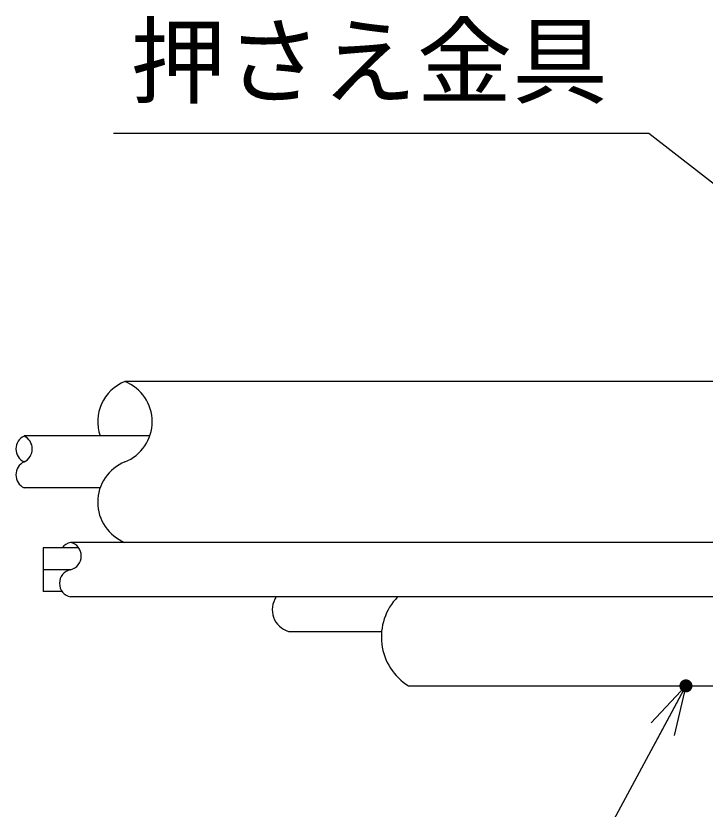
# Model space of a CAD drawing. Extents: x 443 to 1217, y -1921 to -677.
# Drawn here: x 862.84 to 887.49, y -756.88 to -728.52 of the extents above; entities that cross this region are included whole.
import ezdxf
from ezdxf.enums import TextEntityAlignment as Align

# ---------------------------------------------------------------- set-up
doc = ezdxf.new("R2010")
doc.units = 0
doc.header["$MEASUREMENT"] = 0
doc.layers.get('0').update_dxf_attribs({"linetype": 'CONTINUOUS'})
doc.layers.add('10', color=7, linetype='CONTINUOUS')
doc.layers.add('5', color=7, linetype='CONTINUOUS')
doc.styles.add('ｽﾀｲﾙ2', font='MS PGothic.ttf')

msp = doc.modelspace()

# ---------------------------------------------------------------- linework, layer by layer
at = {"color": 7, "linetype": 'Continuous'}
for p, q in [((885.446, -732.717), (866.325, -732.717)), ((895.269, -740.361), (885.446, -732.717)), ((886.766, -752.444), (881.299, -762.587))]:
    msp.add_line(p, q, dxfattribs=at)
at = {"color": 8}
for q in [(885.521, -753.764), (885.657, -754.501), (886.348, -754.21)]:
    msp.add_line((886.766, -752.444), q, dxfattribs=at)
at = {"color": 8, "const_width": 0.234}
msp.add_lwpolyline([(886.883, -752.44, 1), (886.649, -752.447, 1), (886.883, -752.44)], format="xyb", dxfattribs=at)
at = {"layer": '5', "color": 3, "linetype": 'Continuous'}
for p, q in [((895.269, -741.571), (866.732, -741.571)), ((867.62, -743.518), (863.129, -743.518)), ((865.845, -745.372), (863.129, -745.372)), ((895.269, -747.319), (864.785, -747.319)), ((863.811, -747.514), (863.811, -749.072)), ((865.08, -747.514), (863.811, -747.514)), ((864.785, -748.293), (863.811, -748.293)), ((864.489, -749.072), (863.811, -749.072)), ((895.269, -749.267), (864.785, -749.267)), ((872.576, -750.496), (875.897, -750.496)), ((876.861, -752.444), (895.269, -752.444))]:
    msp.add_line(p, q, dxfattribs=at)
for centre, radius, start, end in [((867.305, -743.008), 1.547, 111.7426, 199.2525), ((866.159, -743.008), 1.547, 291.7426, 68.2574), ((863.35, -743.982), 0.513, 115.5134, 244.4866), ((862.908, -743.982), 0.513, 295.5134, 64.4866), ((863.351, -744.908), 0.514, 115.5575, 244.4425), ((867.306, -745.882), 1.547, 111.7462, 248.2538), ((864.894, -747.806), 0.499, 102.6804, 144.1712), ((864.675, -747.806), 0.499, 282.6804, 77.3196), ((864.894, -748.78), 0.499, 102.6804, 257.3196), ((872.795, -749.722), 0.804, 145.5062, 254.1543), ((877.942, -750.696), 2.054, 135.9157, 238.2718)]:
    msp.add_arc(centre, radius, start, end, dxfattribs=at)

# ---------------------------------------------------------------- texts
at = {"layer": '10', "style": 'ｽﾀｲﾙ2'}
msp.add_attdef('押さえ金具', text='', height=2.5, dxfattribs=at).set_placement((866.925, -732.133), align=Align.BOTTOM_LEFT)

doc.saveas('drawing.dxf')
